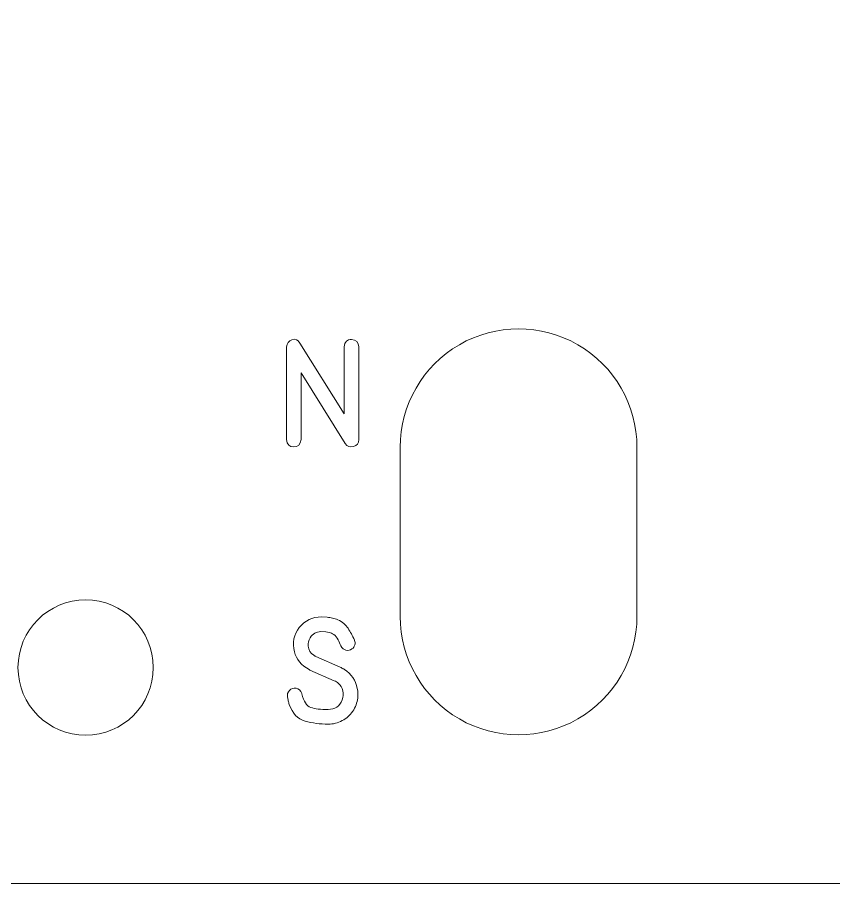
# Model space of a CAD drawing. Header units: millimetres. Extents: x -104 to 90, y -60 to 124.
# Drawn here: x -30.29 to -6.15, y 68.57 to 94.17 of the extents above; entities that cross this region are included whole.
import ezdxf

# ---------------------------------------------------------------- set-up
doc = ezdxf.new("R2010")
doc.units = ezdxf.units.MM
doc.header["$MEASUREMENT"] = 0
doc.layers.add('Cut', color=7, linetype='Continuous')
doc.layers.add('Engrave', color=7, linetype='Continuous')

msp = doc.modelspace()

# ---------------------------------------------------------------- linework, layer by layer
at = {"layer": 'Cut', "color": 250, "lineweight": 9}
msp.add_ellipse((-28.2693, 74.9539), major_axis=(0, 2), ratio=1, dxfattribs=at)
for points, knots in [([(39.8308, 68.5664), (40.2289, 68.5666), (40.6106, 68.725), (40.8919, 69.0067), (40.8919, 69.0067), (41.1732, 69.2883), (41.3311, 69.6683), (41.3308, 70.0664), (41.3308, 70.0664), (41.3308, 70.0664), (41.3308, 74.5539), (41.3308, 74.5539), (41.3308, 74.5539), (41.3306, 74.9519), (41.1722, 75.3336), (40.8905, 75.6149), (40.8905, 75.6149), (40.6089, 75.8962), (40.2289, 76.0541), (39.8308, 76.0539), (39.8308, 76.0539), (39.8308, 76.0539), (37.3683, 76.0539), (37.3683, 76.0539), (37.3683, 76.0539), (35.2247, 76.0539), (33.244, 77.1975), (32.1722, 79.0539), (32.1722, 79.0539), (31.1004, 80.9103), (31.1004, 83.1975), (32.1722, 85.0539), (32.1722, 85.0539), (33.244, 86.9103), (35.2247, 88.0539), (37.3683, 88.0539), (37.3683, 88.0539), (37.3683, 88.0539), (39.8308, 88.0539), (39.8308, 88.0539), (39.8308, 88.0539), (40.2289, 88.0541), (40.6106, 88.2125), (40.8919, 88.4942), (40.8919, 88.4942), (41.1732, 88.7758), (41.3311, 89.1558), (41.3308, 89.5539), (41.3308, 89.5539), (41.3308, 89.5539), (41.3308, 103.1289), (41.3308, 103.1289), (41.3308, 103.1289), (41.3306, 103.5269), (41.1722, 103.9086), (40.8905, 104.1899), (40.8905, 104.1899), (40.6089, 104.4712), (40.2289, 104.6291), (39.8308, 104.6289), (39.8308, 104.6289), (39.8308, 104.6289), (37.3683, 104.6289), (37.3683, 104.6289), (37.3683, 104.6289), (35.2247, 104.6289), (33.244, 105.7725), (32.1722, 107.6289), (32.1722, 107.6289), (31.1004, 109.4853), (31.1004, 111.7725), (32.1722, 113.6289), (32.1722, 113.6289), (33.244, 115.4853), (35.2247, 116.6289), (37.3683, 116.6289), (37.3683, 116.6289), (37.3683, 116.6289), (39.8308, 116.6289), (39.8308, 116.6289), (39.8308, 116.6289), (40.2289, 116.6291), (40.6106, 116.7875), (40.8919, 117.0692), (40.8919, 117.0692), (41.1732, 117.3508), (41.3311, 117.7308), (41.3308, 118.1289), (41.3308, 118.1289), (41.3308, 118.1289), (41.3308, 122.6164), (41.3308, 122.6164), (41.3308, 122.6164), (41.3306, 123.0144), (41.1722, 123.3961), (40.8905, 123.6774), (40.8905, 123.6774), (40.6089, 123.9587), (40.2289, 124.1166), (39.8308, 124.1164), (39.8308, 124.1164), (39.8308, 124.1164), (-101.6192, 124.1164), (-101.6192, 124.1164), (-101.6192, 124.1164), (-102.0172, 124.1161), (-102.3989, 123.9577), (-102.6802, 123.6761), (-102.6802, 123.6761), (-102.9615, 123.3944), (-103.1194, 123.0144), (-103.1192, 122.6164), (-103.1192, 122.6164), (-103.1192, 122.6164), (-103.1192, 118.1289), (-103.1192, 118.1289), (-103.1192, 118.1289), (-103.1189, 117.7308), (-102.9605, 117.3491), (-102.6789, 117.0678), (-102.6789, 117.0678), (-102.3972, 116.7865), (-102.0172, 116.6286), (-101.6192, 116.6289), (-101.6192, 116.6289), (-101.6192, 116.6289), (-99.1567, 116.6289), (-99.1567, 116.6289), (-99.1567, 116.6289), (-97.0131, 116.6289), (-95.0323, 115.4853), (-93.9605, 113.6289), (-93.9605, 113.6289), (-92.8887, 111.7725), (-92.8887, 109.4853), (-93.9605, 107.6289), (-93.9605, 107.6289), (-95.0323, 105.7725), (-97.0131, 104.6289), (-99.1567, 104.6289), (-99.1567, 104.6289), (-99.1567, 104.6289), (-101.6192, 104.6289), (-101.6192, 104.6289), (-101.6192, 104.6289), (-102.0172, 104.6286), (-102.3989, 104.4702), (-102.6802, 104.1886), (-102.6802, 104.1886), (-102.9615, 103.9069), (-103.1194, 103.5269), (-103.1192, 103.1289), (-103.1192, 103.1289), (-103.1192, 103.1289), (-103.1192, 89.5539), (-103.1192, 89.5539), (-103.1192, 89.5539), (-103.1189, 89.1558), (-102.9605, 88.7741), (-102.6789, 88.4928), (-102.6789, 88.4928), (-102.3972, 88.2115), (-102.0172, 88.0536), (-101.6192, 88.0539), (-101.6192, 88.0539), (-101.6192, 88.0539), (-99.1567, 88.0539), (-99.1567, 88.0539), (-99.1567, 88.0539), (-97.0131, 88.0539), (-95.0323, 86.9103), (-93.9605, 85.0539), (-93.9605, 85.0539), (-92.8887, 83.1975), (-92.8887, 80.9103), (-93.9605, 79.0539), (-93.9605, 79.0539), (-95.0323, 77.1975), (-97.0131, 76.0539), (-99.1567, 76.0539), (-99.1567, 76.0539), (-99.1567, 76.0539), (-101.6192, 76.0539), (-101.6192, 76.0539), (-101.6192, 76.0539), (-102.0172, 76.0536), (-102.3989, 75.8952), (-102.6802, 75.6136), (-102.6802, 75.6136), (-102.9615, 75.3319), (-103.1194, 74.9519), (-103.1192, 74.5539), (-103.1192, 74.5539), (-103.1192, 74.5539), (-103.1192, 70.0664), (-103.1192, 70.0664), (-103.1192, 70.0664), (-103.1189, 69.6683), (-102.9605, 69.2866), (-102.6789, 69.0053), (-102.6789, 69.0053), (-102.3972, 68.724), (-102.0172, 68.5661), (-101.6192, 68.5664), (-101.6192, 68.5664), (-101.6192, 68.5664), (39.8308, 68.5664), (39.8308, 68.5664)], [0, 0, 0, 0, 0.0188679, 0.0188679, 0.0188679, 0.0188679, 0.0377358, 0.0377358, 0.0377358, 0.0377358, 0.0566038, 0.0566038, 0.0566038, 0.0566038, 0.0754717, 0.0754717, 0.0754717, 0.0754717, 0.0943396, 0.0943396, 0.0943396, 0.0943396, 0.1132075, 0.1132075, 0.1132075, 0.1132075, 0.1320755, 0.1320755, 0.1320755, 0.1320755, 0.1509434, 0.1509434, 0.1509434, 0.1509434, 0.1698113, 0.1698113, 0.1698113, 0.1698113, 0.1886792, 0.1886792, 0.1886792, 0.1886792, 0.2075472, 0.2075472, 0.2075472, 0.2075472, 0.2264151, 0.2264151, 0.2264151, 0.2264151, 0.245283, 0.245283, 0.245283, 0.245283, 0.2641509, 0.2641509, 0.2641509, 0.2641509, 0.2830189, 0.2830189, 0.2830189, 0.2830189, 0.3018868, 0.3018868, 0.3018868, 0.3018868, 0.3207547, 0.3207547, 0.3207547, 0.3207547, 0.3396226, 0.3396226, 0.3396226, 0.3396226, 0.3584906, 0.3584906, 0.3584906, 0.3584906, 0.3773585, 0.3773585, 0.3773585, 0.3773585, 0.3962264, 0.3962264, 0.3962264, 0.3962264, 0.4150943, 0.4150943, 0.4150943, 0.4150943, 0.4339623, 0.4339623, 0.4339623, 0.4339623, 0.4528302, 0.4528302, 0.4528302, 0.4528302, 0.4716981, 0.4716981, 0.4716981, 0.4716981, 0.490566, 0.490566, 0.490566, 0.490566, 0.509434, 0.509434, 0.509434, 0.509434, 0.5283019, 0.5283019, 0.5283019, 0.5283019, 0.5471698, 0.5471698, 0.5471698, 0.5471698, 0.5660377, 0.5660377, 0.5660377, 0.5660377, 0.5849057, 0.5849057, 0.5849057, 0.5849057, 0.6037736, 0.6037736, 0.6037736, 0.6037736, 0.6226415, 0.6226415, 0.6226415, 0.6226415, 0.6415094, 0.6415094, 0.6415094, 0.6415094, 0.6603774, 0.6603774, 0.6603774, 0.6603774, 0.6792453, 0.6792453, 0.6792453, 0.6792453, 0.6981132, 0.6981132, 0.6981132, 0.6981132, 0.7169811, 0.7169811, 0.7169811, 0.7169811, 0.7358491, 0.7358491, 0.7358491, 0.7358491, 0.754717, 0.754717, 0.754717, 0.754717, 0.7735849, 0.7735849, 0.7735849, 0.7735849, 0.7924528, 0.7924528, 0.7924528, 0.7924528, 0.8113208, 0.8113208, 0.8113208, 0.8113208, 0.8301887, 0.8301887, 0.8301887, 0.8301887, 0.8490566, 0.8490566, 0.8490566, 0.8490566, 0.8679245, 0.8679245, 0.8679245, 0.8679245, 0.8867925, 0.8867925, 0.8867925, 0.8867925, 0.9056604, 0.9056604, 0.9056604, 0.9056604, 0.9245283, 0.9245283, 0.9245283, 0.9245283, 0.9433962, 0.9433962, 0.9433962, 0.9433962, 0.9622642, 0.9622642, 0.9622642, 0.9622642, 1, 1, 1, 1]), ([(-18.971, 81.4654), (-18.971, 82.7158), (-18.3039, 83.8713), (-17.221, 84.4965), (-17.221, 84.4965), (-16.1381, 85.1217), (-14.8039, 85.1217), (-13.721, 84.4965), (-13.721, 84.4965), (-12.6381, 83.8713), (-11.971, 82.7158), (-11.971, 81.4654), (-11.971, 81.4654), (-11.971, 81.4654), (-11.971, 76.4654), (-11.971, 76.4654), (-11.971, 76.4654), (-11.971, 75.215), (-12.6381, 74.0595), (-13.721, 73.4343), (-13.721, 73.4343), (-14.8039, 72.8091), (-16.1381, 72.8091), (-17.221, 73.4343), (-17.221, 73.4343), (-18.3039, 74.0595), (-18.971, 75.215), (-18.971, 76.4654), (-18.971, 76.4654), (-18.971, 76.4654), (-18.971, 81.4654), (-18.971, 81.4654)], [0, 0, 0, 0, 0.1111111, 0.1111111, 0.1111111, 0.1111111, 0.2222222, 0.2222222, 0.2222222, 0.2222222, 0.3333333, 0.3333333, 0.3333333, 0.3333333, 0.4444444, 0.4444444, 0.4444444, 0.4444444, 0.5555556, 0.5555556, 0.5555556, 0.5555556, 0.6666667, 0.6666667, 0.6666667, 0.6666667, 0.7777778, 0.7777778, 0.7777778, 0.7777778, 1, 1, 1, 1])]:
    msp.add_open_spline(points, degree=3, knots=knots, dxfattribs=at)
at = {"layer": 'Engrave', "color": 240, "lineweight": 9}
for points, knots in [([(-20.1941, 81.6918), (-20.1941, 81.5833), (-20.2465, 81.5145), (-20.3513, 81.4849), (-20.3513, 81.4849), (-20.4566, 81.4558), (-20.5375, 81.4865), (-20.5957, 81.5775), (-20.5957, 81.5775), (-20.5957, 81.5775), (-21.898, 83.6656), (-21.898, 83.6656), (-21.898, 83.6656), (-21.898, 83.6656), (-21.898, 81.6918), (-21.898, 81.6918), (-21.898, 81.6918), (-21.9208, 81.5473), (-21.9938, 81.4748), (-22.1171, 81.4748), (-22.1171, 81.4748), (-22.2409, 81.4748), (-22.3134, 81.5473), (-22.3351, 81.6918), (-22.3351, 81.6918), (-22.3351, 81.6918), (-22.3351, 84.4297), (-22.3351, 84.4297), (-22.3351, 84.4297), (-22.3198, 84.5371), (-22.2647, 84.608), (-22.17, 84.6424), (-22.17, 84.6424), (-22.0753, 84.6763), (-21.9964, 84.644), (-21.9335, 84.5461), (-21.9335, 84.5461), (-21.9335, 84.5461), (-20.6312, 82.4548), (-20.6312, 82.4548), (-20.6312, 82.4548), (-20.6312, 82.4548), (-20.6312, 84.4297), (-20.6312, 84.4297), (-20.6312, 84.4297), (-20.6116, 84.5773), (-20.5365, 84.6509), (-20.4058, 84.6493), (-20.4058, 84.6493), (-20.2751, 84.6477), (-20.2047, 84.5747), (-20.1941, 84.4297), (-20.1941, 84.4297), (-20.1941, 84.4297), (-20.1941, 81.6918), (-20.1941, 81.6918)], [0, 0, 0, 0, 0.0666667, 0.0666667, 0.0666667, 0.0666667, 0.1333333, 0.1333333, 0.1333333, 0.1333333, 0.2, 0.2, 0.2, 0.2, 0.2666667, 0.2666667, 0.2666667, 0.2666667, 0.3333333, 0.3333333, 0.3333333, 0.3333333, 0.4, 0.4, 0.4, 0.4, 0.4666667, 0.4666667, 0.4666667, 0.4666667, 0.5333333, 0.5333333, 0.5333333, 0.5333333, 0.6, 0.6, 0.6, 0.6, 0.6666667, 0.6666667, 0.6666667, 0.6666667, 0.7333333, 0.7333333, 0.7333333, 0.7333333, 0.8, 0.8, 0.8, 0.8, 0.8666667, 0.8666667, 0.8666667, 0.8666667, 1, 1, 1, 1]), ([(-20.7444, 74.9645), (-20.7444, 74.9645), (-20.7196, 74.9539), (-20.7196, 74.9539), (-20.7196, 74.9539), (-20.7196, 74.9539), (-20.6915, 74.9402), (-20.6915, 74.9402), (-20.6915, 74.9402), (-20.6915, 74.9402), (-20.6667, 74.9259), (-20.6667, 74.9259), (-20.6667, 74.9259), (-20.6598, 74.9206), (-20.6513, 74.9158), (-20.6428, 74.9111), (-20.6428, 74.9111), (-20.6338, 74.9069), (-20.6254, 74.9016), (-20.6169, 74.8968), (-20.6169, 74.8968), (-20.4127, 74.7624), (-20.2857, 74.5761), (-20.2375, 74.3385), (-20.2375, 74.3385), (-20.219, 74.2454), (-20.2147, 74.1496), (-20.2248, 74.0517), (-20.2248, 74.0517), (-20.2417, 73.911), (-20.2909, 73.7813), (-20.373, 73.6617), (-20.373, 73.6617), (-20.455, 73.5421), (-20.5582, 73.4501), (-20.682, 73.385), (-20.682, 73.385), (-20.8154, 73.3146), (-20.9535, 73.2797), (-21.0963, 73.2797), (-21.0963, 73.2797), (-21.3361, 73.2797), (-21.5647, 73.3104), (-21.7832, 73.3717), (-21.7832, 73.3717), (-22.0012, 73.4331), (-22.1568, 73.5977), (-22.2494, 73.8655), (-22.2494, 73.8655), (-22.2621, 73.8998), (-22.2711, 73.9348), (-22.2774, 73.9708), (-22.2774, 73.9708), (-22.2838, 74.0073), (-22.2912, 74.0433), (-22.2991, 74.0798), (-22.2991, 74.0798), (-22.3145, 74.1538), (-22.2965, 74.2195), (-22.2441, 74.2766), (-22.2441, 74.2766), (-22.1922, 74.3332), (-22.1272, 74.3549), (-22.0499, 74.3417), (-22.0499, 74.3417), (-21.9679, 74.3248), (-21.9113, 74.2745), (-21.879, 74.1898), (-21.879, 74.1898), (-21.879, 74.1898), (-21.8742, 74.1755), (-21.8742, 74.1755), (-21.8742, 74.1755), (-21.825, 73.9512), (-21.7382, 73.8173), (-21.6149, 73.7739), (-21.6149, 73.7739), (-21.4911, 73.7305), (-21.3196, 73.7109), (-21.0995, 73.7152), (-21.0995, 73.7152), (-20.8968, 73.7152), (-20.7577, 73.8104), (-20.682, 74.0004), (-20.682, 74.0004), (-20.6492, 74.0851), (-20.6439, 74.1734), (-20.6667, 74.265), (-20.6667, 74.265), (-20.6894, 74.356), (-20.7344, 74.4327), (-20.8016, 74.4936), (-20.8016, 74.4936), (-20.8318, 74.5195), (-20.8709, 74.5433), (-20.9196, 74.5661), (-20.9196, 74.5661), (-20.9196, 74.5661), (-21.6371, 74.8809), (-21.6371, 74.8809), (-21.6371, 74.8809), (-21.6371, 74.8809), (-21.6604, 74.8936), (-21.6604, 74.8936), (-21.6604, 74.8936), (-21.8954, 75.0174), (-22.0409, 75.1937), (-22.0975, 75.4223), (-22.0975, 75.4223), (-22.1668, 75.6868), (-22.1187, 75.9239), (-21.9525, 76.1345), (-21.9525, 76.1345), (-21.7869, 76.3446), (-21.5689, 76.4499), (-21.2995, 76.4499), (-21.2995, 76.4499), (-21.2995, 76.4499), (-21.1286, 76.4451), (-21.1286, 76.4451), (-21.1286, 76.4451), (-21.0731, 76.4351), (-21.0191, 76.425), (-20.9678, 76.415), (-20.9678, 76.415), (-20.9159, 76.4055), (-20.8635, 76.3885), (-20.8111, 76.3647), (-20.8111, 76.3647), (-20.6809, 76.3039), (-20.5809, 76.2197), (-20.5116, 76.1134), (-20.5116, 76.1134), (-20.4423, 76.007), (-20.3798, 75.8916), (-20.3243, 75.7678), (-20.3243, 75.7678), (-20.319, 75.7562), (-20.3142, 75.7429), (-20.31, 75.7276), (-20.31, 75.7276), (-20.2989, 75.6768), (-20.3042, 75.6308), (-20.3259, 75.5895), (-20.3259, 75.5895), (-20.338, 75.5635), (-20.3513, 75.544), (-20.3645, 75.5307), (-20.3645, 75.5307), (-20.3777, 75.517), (-20.3888, 75.508), (-20.3968, 75.5027), (-20.3968, 75.5027), (-20.4508, 75.4646), (-20.5095, 75.453), (-20.5735, 75.4688), (-20.5735, 75.4688), (-20.6381, 75.4831), (-20.6868, 75.5244), (-20.7212, 75.5927), (-20.7212, 75.5927), (-20.7481, 75.6524), (-20.7767, 75.7138), (-20.8069, 75.7763), (-20.8069, 75.7763), (-20.8376, 75.8387), (-20.8804, 75.8906), (-20.9349, 75.9324), (-20.9349, 75.9324), (-20.9577, 75.9488), (-20.9799, 75.961), (-21.0011, 75.9684), (-21.0011, 75.9684), (-21.0223, 75.9763), (-21.0455, 75.9848), (-21.0715, 75.9943), (-21.0715, 75.9943), (-21.0715, 75.9943), (-21.172, 76.0112), (-21.172, 76.0112), (-21.172, 76.0112), (-21.172, 76.0112), (-21.3149, 76.016), (-21.3149, 76.016), (-21.3149, 76.016), (-21.4535, 76.0139), (-21.5594, 75.9541), (-21.6324, 75.8361), (-21.6324, 75.8361), (-21.6821, 75.7604), (-21.7006, 75.6763), (-21.6885, 75.5831), (-21.6885, 75.5831), (-21.6742, 75.4688), (-21.6202, 75.3799), (-21.5271, 75.3164), (-21.5271, 75.3164), (-21.5228, 75.3138), (-21.5186, 75.3101), (-21.5133, 75.3064), (-21.5133, 75.3064), (-21.508, 75.3032), (-21.5022, 75.2995), (-21.4964, 75.2963), (-21.4964, 75.2963), (-21.4964, 75.2963), (-21.4789, 75.2889), (-21.4789, 75.2889), (-21.4789, 75.2889), (-21.4789, 75.2889), (-21.4604, 75.281), (-21.4604, 75.281), (-21.4604, 75.281), (-21.4604, 75.281), (-20.7444, 74.9645), (-20.7444, 74.9645)], [0, 0, 0, 0, 0.0181818, 0.0181818, 0.0181818, 0.0181818, 0.0363636, 0.0363636, 0.0363636, 0.0363636, 0.0545455, 0.0545455, 0.0545455, 0.0545455, 0.0727273, 0.0727273, 0.0727273, 0.0727273, 0.0909091, 0.0909091, 0.0909091, 0.0909091, 0.1090909, 0.1090909, 0.1090909, 0.1090909, 0.1272727, 0.1272727, 0.1272727, 0.1272727, 0.1454545, 0.1454545, 0.1454545, 0.1454545, 0.1636364, 0.1636364, 0.1636364, 0.1636364, 0.1818182, 0.1818182, 0.1818182, 0.1818182, 0.2, 0.2, 0.2, 0.2, 0.2181818, 0.2181818, 0.2181818, 0.2181818, 0.2363636, 0.2363636, 0.2363636, 0.2363636, 0.2545455, 0.2545455, 0.2545455, 0.2545455, 0.2727273, 0.2727273, 0.2727273, 0.2727273, 0.2909091, 0.2909091, 0.2909091, 0.2909091, 0.3090909, 0.3090909, 0.3090909, 0.3090909, 0.3272727, 0.3272727, 0.3272727, 0.3272727, 0.3454545, 0.3454545, 0.3454545, 0.3454545, 0.3636364, 0.3636364, 0.3636364, 0.3636364, 0.3818182, 0.3818182, 0.3818182, 0.3818182, 0.4, 0.4, 0.4, 0.4, 0.4181818, 0.4181818, 0.4181818, 0.4181818, 0.4363636, 0.4363636, 0.4363636, 0.4363636, 0.4545455, 0.4545455, 0.4545455, 0.4545455, 0.4727273, 0.4727273, 0.4727273, 0.4727273, 0.4909091, 0.4909091, 0.4909091, 0.4909091, 0.5090909, 0.5090909, 0.5090909, 0.5090909, 0.5272727, 0.5272727, 0.5272727, 0.5272727, 0.5454545, 0.5454545, 0.5454545, 0.5454545, 0.5636364, 0.5636364, 0.5636364, 0.5636364, 0.5818182, 0.5818182, 0.5818182, 0.5818182, 0.6, 0.6, 0.6, 0.6, 0.6181818, 0.6181818, 0.6181818, 0.6181818, 0.6363636, 0.6363636, 0.6363636, 0.6363636, 0.6545455, 0.6545455, 0.6545455, 0.6545455, 0.6727273, 0.6727273, 0.6727273, 0.6727273, 0.6909091, 0.6909091, 0.6909091, 0.6909091, 0.7090909, 0.7090909, 0.7090909, 0.7090909, 0.7272727, 0.7272727, 0.7272727, 0.7272727, 0.7454545, 0.7454545, 0.7454545, 0.7454545, 0.7636364, 0.7636364, 0.7636364, 0.7636364, 0.7818182, 0.7818182, 0.7818182, 0.7818182, 0.8, 0.8, 0.8, 0.8, 0.8181818, 0.8181818, 0.8181818, 0.8181818, 0.8363636, 0.8363636, 0.8363636, 0.8363636, 0.8545455, 0.8545455, 0.8545455, 0.8545455, 0.8727273, 0.8727273, 0.8727273, 0.8727273, 0.8909091, 0.8909091, 0.8909091, 0.8909091, 0.9090909, 0.9090909, 0.9090909, 0.9090909, 0.9272727, 0.9272727, 0.9272727, 0.9272727, 0.9454545, 0.9454545, 0.9454545, 0.9454545, 0.9636364, 0.9636364, 0.9636364, 0.9636364, 1, 1, 1, 1])]:
    msp.add_open_spline(points, degree=3, knots=knots, dxfattribs=at)

doc.saveas('drawing.dxf')
